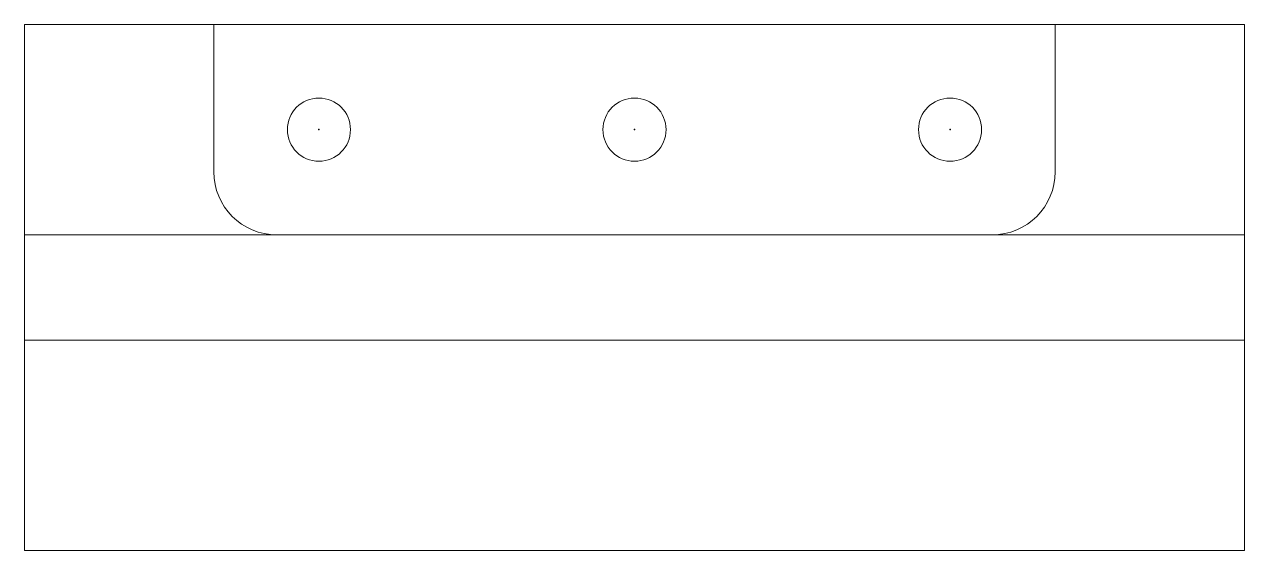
# Model space of a CAD drawing. Header units: millimetres. Extents: x 2 to 60, y 2 to 27.
import ezdxf

# ---------------------------------------------------------------- set-up
doc = ezdxf.new("R2010")
doc.units = ezdxf.units.MM
doc.header["$PDSIZE"] = -1

msp = doc.modelspace()

# ---------------------------------------------------------------- linework, layer by layer
at = {"color": 7, "linetype": 'Continuous', "lineweight": 15}
for p, q in [((2, 27), (2, 2)), ((60, 27), (2, 27)), ((11, 20), (11, 27)), ((51, 27), (51, 20)), ((60, 27), (60, 2)), ((2, 17), (60, 17)), ((60, 12), (2, 12)), ((60, 2), (2, 2))]:
    msp.add_line(p, q, dxfattribs=at)
for centre in [(16, 22), (31, 22), (46, 22)]:
    msp.add_circle(centre, 1.5, dxfattribs=at)
for centre, start, end in [((14, 20), 180, 270), ((48, 20), 270, 0)]:
    msp.add_arc(centre, 3, start, end, dxfattribs=at)
for p in [(16, 22), (31, 22), (46, 22)]:
    msp.add_point(p)

doc.saveas('drawing.dxf')
